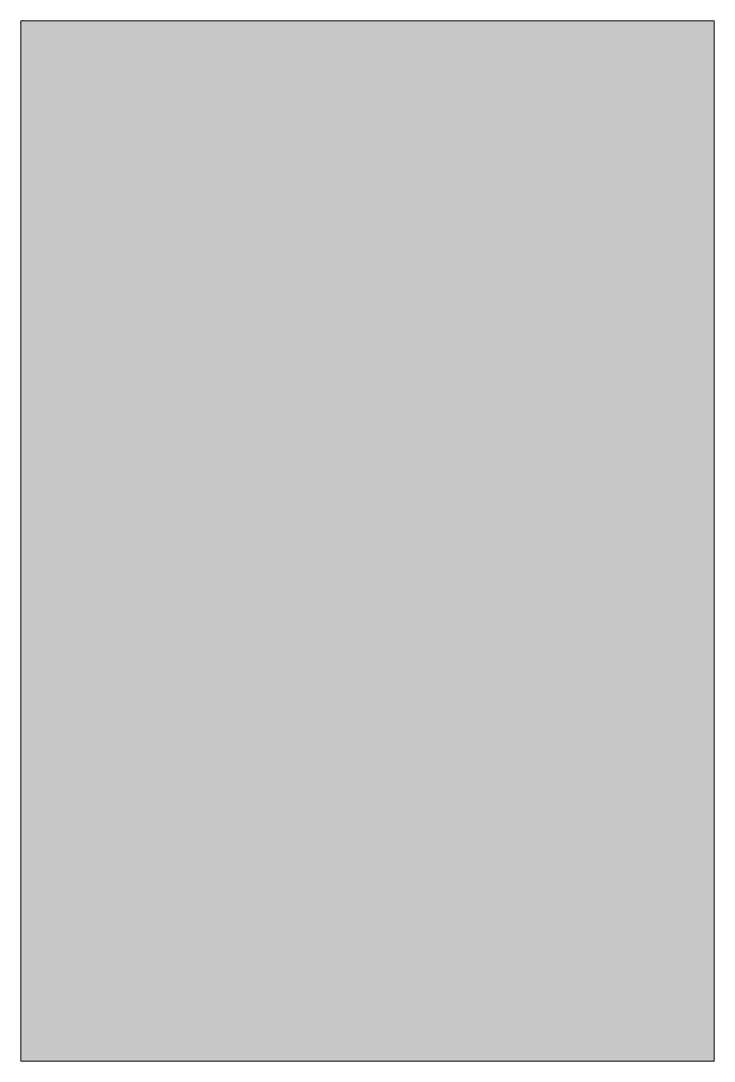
# Model space of a CAD drawing. Extents: x 29 to 970, y -1455 to -44.
import ezdxf

# ---------------------------------------------------------------- set-up
doc = ezdxf.new("R2010")
doc.units = 0
doc.header["$MEASUREMENT"] = 0
doc.layers.add('Layer 1', color=7, linetype='Continuous')

# ---------------------------------------------------------------- blocks, each defined once
blk = doc.blocks.new('block 2')
at = {"layer": 'Layer 1', "true_color": 0x009344}
h = blk.add_hatch(color=114, dxfattribs=at)
h.dxf.hatch_style = 2
h.paths.add_polyline_path([(970.1, -1455.5), (29.3, -1455.5), (29.3, -44.2), (970.1, -44.2)])
at = {"layer": 'Layer 1', "lineweight": 0}
blk.add_lwpolyline([(970.1, -1455.5), (29.3, -1455.5), (29.3, -44.2), (970.1, -44.2), (970.1, -1455.5)], dxfattribs=at)

msp = doc.modelspace()

# ---------------------------------------------------------------- block references
at = {"layer": 'Layer 1'}
msp.add_blockref('block 2', (0, 0), dxfattribs=at)

doc.saveas('drawing.dxf')
